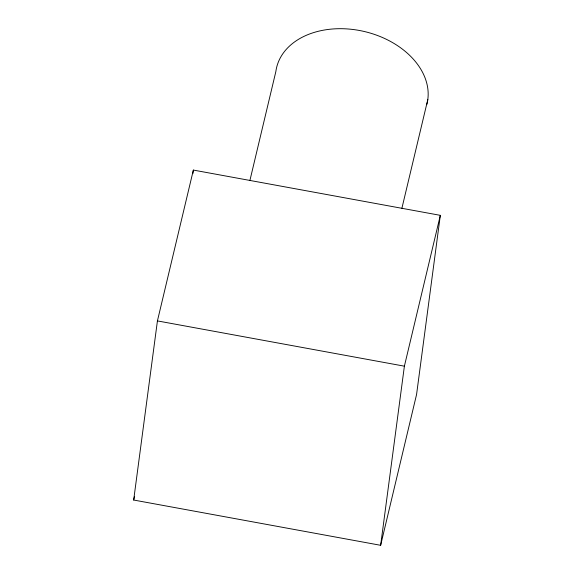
<?xml version="1.0" encoding="UTF-8"?>
<svg xmlns="http://www.w3.org/2000/svg" width="574" height="574" viewBox="0 0 574 574"><rect width="100%" height="100%" fill="white"/><g stroke="black" fill="none" stroke-linecap="round" stroke-linejoin="round"><path stroke-width="0.86" d="M133.677 500.033L157.427 320.909L193.359 170.076L440.323 215.343L416.573 394.474L380.641 545.3L133.677 500.033L134.51 496.546M192.886 173.628L193.359 170.076M380.641 545.3L404.39 366.176L440.323 215.343M249.92 180.43L275.843 71.614A77.354 55.456 13.4 0 1 362.632 31.125A77.354 55.456 13.4 0 1 426.826 104.49M401.9 208.283L427.824 99.474M157.427 320.909L404.39 366.176"/></g></svg>
